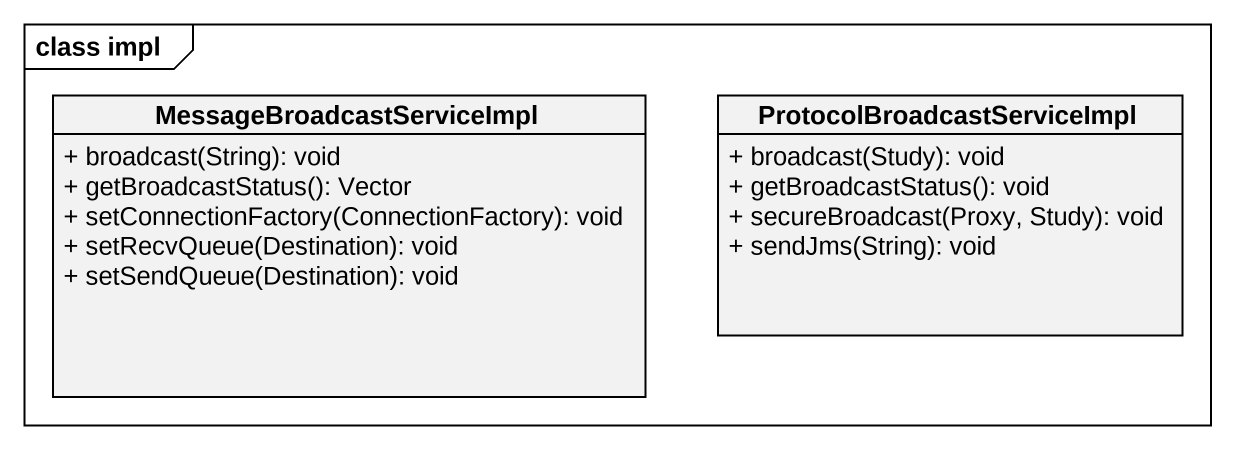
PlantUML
@startuml
mainframe class impl
hide circle
hide empty members
skinparam classAttributeIconSize 0
class MessageBroadcastServiceImpl {
  + broadcast(String): void
  + getBroadcastStatus(): Vector
  + setConnectionFactory(ConnectionFactory): void
  + setRecvQueue(Destination): void
  + setSendQueue(Destination): void
}
class ProtocolBroadcastServiceImpl {
  + broadcast(Study): void
  + getBroadcastStatus(): void
  + secureBroadcast(Proxy, Study): void
  + sendJms(String): void
}
@enduml
